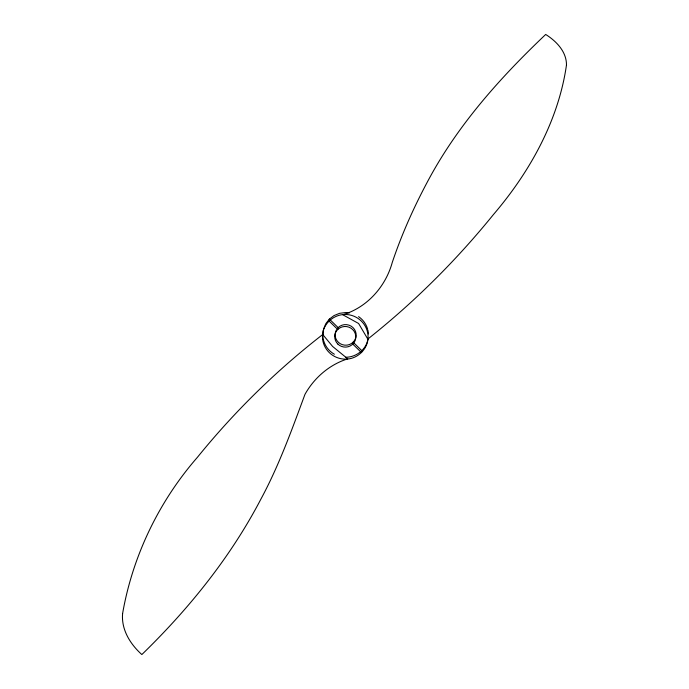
<?xml version="1.0" encoding="UTF-8"?>
<svg xmlns="http://www.w3.org/2000/svg" width="689" height="689" viewBox="0 0 689 689"><rect width="100%" height="100%" fill="white"/><g stroke="black" fill="none" stroke-linecap="round" stroke-linejoin="round"><path stroke-width="1.03" d="M367.943 338.945C366.436 349.461 356.247 357.238 345.809 357.246M323.399 339.729A22.832 22.315 11 0 1 322.822 334.888L323.554 329.109L325.794 323.718L329.376 319.093L338.135 327.611L337.765 329.506L329.015 320.988L329.376 319.093L334.079 315.553L339.565 313.323L345.465 312.565A22.832 22.315 11 0 1 349.426 312.909M338.135 327.611A10.542 10.301 11 0 1 355.507 331.392A10.542 10.301 11 0 1 344.801 345.172A10.542 10.301 11 0 1 336.473 329.747M334.38 354.241A22.832 22.315 11 0 1 323.641 340.667M358.573 316.613A22.832 22.315 11 0 1 367.633 329.144M367.874 330.083A22.832 22.315 11 0 1 368.426 333.958M566.487 64.912C558.521 120.635 529.703 172.147 493.436 214.555C456.247 260.476 414.106 302.368 367.797 339.083L358.616 323.494L342.786 314.761C367.091 307.527 385.599 286.676 392.256 262.466C401.851 233.855 414.278 206.252 428.584 179.691C458.288 124.433 500.472 77.401 545.697 34.45C556.281 41.168 566.504 51.537 566.487 64.912M122.608 613.52C121.126 629.548 130.29 644.224 141.848 654.55C188.872 608.869 230.531 557.272 260.967 498.991C278.993 465.583 291.826 429.841 304.977 394.349C314.262 377.753 329.514 364.567 347.747 358.84L332.632 346.464L322.736 334.518C276.444 370.449 234.32 411.712 197.45 457.263C159.013 501.282 132.632 555.954 122.608 613.52M323.184 331.004L322.452 336.783A22.832 22.315 11 0 0 345.447 359.141C357.453 359.27 368.245 348.935 368.081 336.818A22.832 22.315 11 0 0 345.094 314.46C335.147 314.494 325.819 321.35 323.184 331.004M353.138 342.2L352.768 344.095L361.527 352.613L361.897 350.718L353.138 342.2M337.877 344.087A10.542 10.301 11 0 0 355.464 339.479A10.542 10.301 11 0 0 342.467 326.836A10.542 10.301 11 0 0 337.877 344.087"/></g></svg>
